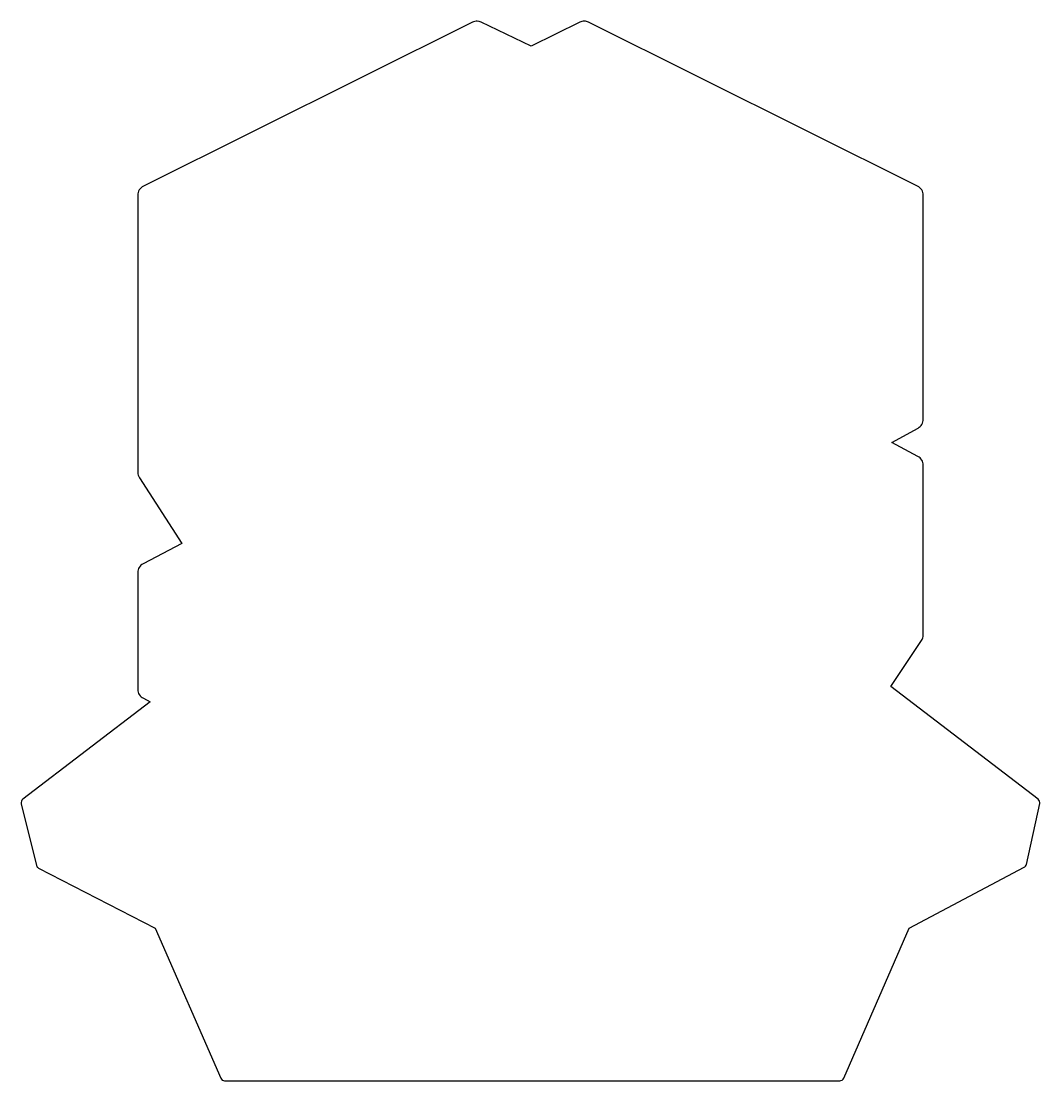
# Model space of a CAD drawing. Extents: x 2 to 50, y 1.5 to 51.4.
import ezdxf

# ---------------------------------------------------------------- set-up
doc = ezdxf.new("R2010")
doc.units = 0
doc.layers.add('Edge.Cuts-disabled', color=7, linetype='CONTINUOUS')

msp = doc.modelspace()

# ---------------------------------------------------------------- linework, layer by layer
at = {"layer": 'Edge.Cuts-disabled', "color": 1}
msp.add_lwpolyline([(23.498254, 51.390069), (23.43797, 51.389055), (23.378557, 51.380291), (23.320718, 51.364039), (23.265152, 51.340555), (7.783666, 43.627617), (7.726232, 43.593895), (7.674845, 43.553048), (7.630007, 43.505895), (7.592221, 43.453249), (7.561986, 43.395928), (7.539805, 43.334748), (7.526182, 43.270525), (7.521614, 43.204074), (7.521614, 30.164828), (7.526381, 30.09726), (7.540804, 30.031443), (7.564486, 29.96833), (7.59703, 29.908872), (9.589063, 26.819126), (7.775285, 25.86615), (7.719725, 25.832112), (7.670039, 25.791365), (7.626699, 25.744672), (7.590173, 25.692796), (7.560932, 25.636498), (7.539446, 25.576541), (7.526185, 25.513689), (7.521618, 25.448701), (7.521618, 19.955565), (7.526536, 19.889523), (7.540397, 19.825739), (7.562711, 19.765008), (7.592977, 19.708128), (7.6307, 19.655898), (7.675388, 19.609112), (7.726541, 19.56857), (7.783665, 19.535066), (8.105894, 19.373571), (2.11456, 14.781613), (2.073557, 14.738877), (2.046976, 14.687238), (2.036095, 14.630224), (2.042191, 14.571361), (2.750639, 11.672059), (2.76569, 11.631906), (2.788561, 11.596218), (2.818371, 11.566069), (2.854238, 11.54259), (8.338994, 8.715654), (11.422646, 1.658601), (11.453789, 1.608884), (11.496925, 1.570778), (11.549007, 1.546285), (11.606993, 1.53747), (40.550507, 1.53747), (40.609355, 1.545661), (40.662336, 1.569959), (40.706253, 1.608299), (40.737884, 1.658589), (43.821536, 8.715642), (49.228591, 11.58295), (49.265214, 11.607638), (49.295324, 11.639309), (49.317946, 11.676712), (49.332182, 11.718543), (49.95988, 14.577472), (49.964053, 14.635095), (49.952001, 14.690467), (49.925051, 14.740383), (49.884468, 14.781628), (42.959205, 20.089652), (44.398191, 22.246989), (44.432669, 22.307463), (44.457631, 22.372025), (44.472881, 22.439581), (44.478186, 22.509039), (44.478186, 30.498481), (44.473661, 30.563469), (44.460478, 30.626322), (44.439105, 30.686278), (44.410009, 30.742575), (44.373619, 30.794451), (44.3304, 30.841144), (44.280801, 30.881892), (44.225276, 30.915933), (42.998824, 31.564201), (44.233654, 32.249034), (44.287326, 32.283387), (44.335237, 32.3241), (44.376974, 32.370445), (44.412115, 32.421694), (44.440236, 32.477117), (44.460907, 32.535988), (44.4737, 32.597576), (44.478186, 32.661154), (44.478186, 43.204074), (44.473622, 43.270526), (44.46001, 43.33475), (44.437818, 43.39593), (44.407591, 43.453251), (44.369797, 43.505896), (44.324959, 43.55305), (44.273573, 43.593896), (44.216138, 43.627618), (28.735414, 51.340556), (28.685099, 51.361879), (28.633185, 51.37711), (28.580205, 51.386248), (28.526691, 51.38929), (28.473177, 51.386248), (28.420195, 51.37711), (28.36828, 51.361879), (28.317962, 51.340556), (26.025792, 50.220752), (23.679535, 51.343603), (23.591187, 51.375929), (23.498233, 51.390071)], close=True, dxfattribs=at)

doc.saveas('drawing.dxf')
